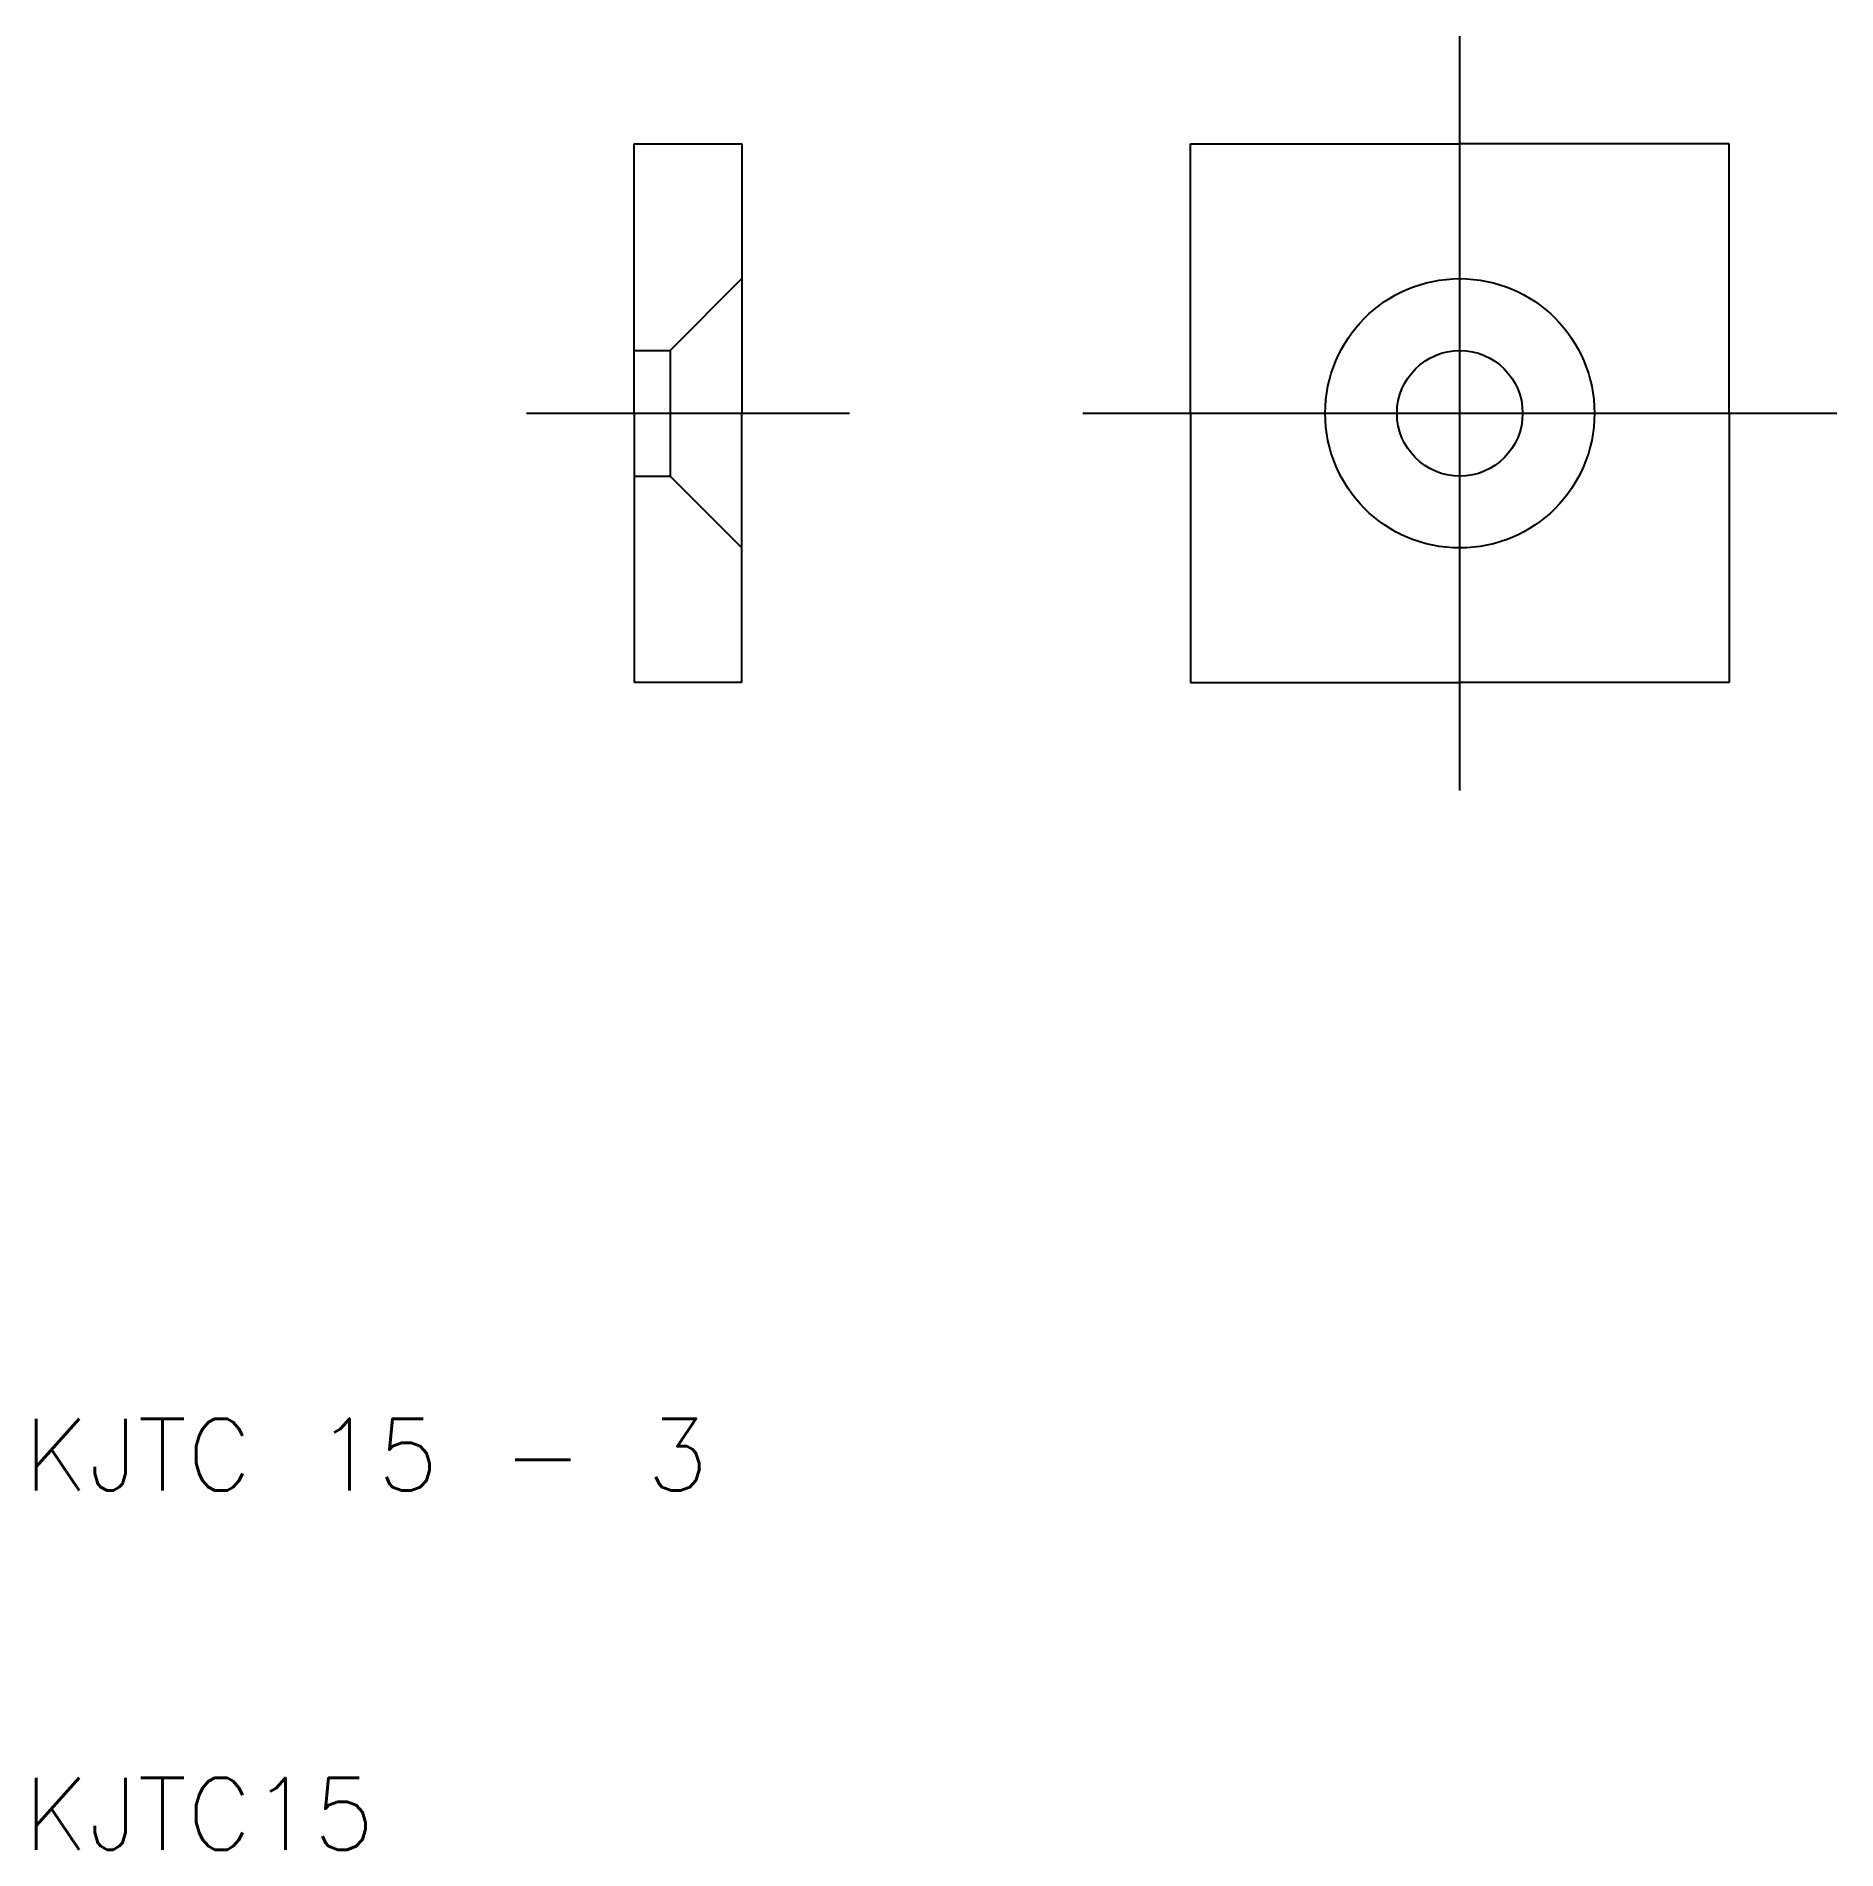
# Model space of a CAD drawing. Extents: x 10.3 to 60.5, y 10 to 60.5.
import ezdxf

# ---------------------------------------------------------------- set-up
doc = ezdxf.new("R2010")
doc.units = 0
doc.linetypes.add('CENTER', pattern=[50.8, 31.75, -6.35, 6.35, -6.35])
doc.linetypes.add('DASHED', pattern=[19.05, 12.7, -6.35])
doc.layers.get('0').update_dxf_attribs({"linetype": 'CONTINUOUS'})
doc.layers.add('CENTER', color=1, linetype='CENTER')
doc.styles.get("Standard").update_dxf_attribs({"font": 'txt.shx'})

msp = doc.modelspace()

# ---------------------------------------------------------------- linework, layer by layer
for p, q in [((27, 50), (27, 57.5)), ((27, 57.5), (30, 57.5)), ((30, 57.5), (30, 50)), ((42.5, 50), (42.5, 57.5)), ((42.5, 57.5), (50, 57.5)), ((57.5, 57.5), (50, 57.5)), ((57.5, 50), (57.5, 57.5)), ((27, 50), (27, 42.5)), ((30, 42.5), (30, 50)), ((42.5, 50), (42.5, 42.5)), ((57.5, 50), (57.5, 42.5)), ((30, 42.5), (27, 42.5)), ((42.5, 42.5), (50, 42.5)), ((57.5, 42.5), (50, 42.5))]:
    msp.add_line(p, q)
at = {"color": 3, "linetype": 'DASHED'}
for p, q in [((28, 51.75), (30, 53.75)), ((27, 51.75), (28, 51.75)), ((28, 51.75), (28, 48.25)), ((27, 48.25), (28, 48.25)), ((28, 48.25), (30, 46.25))]:
    msp.add_line(p, q, dxfattribs=at)
for radius in [3.75, 1.75]:
    msp.add_circle((50, 50), radius)
at = {"layer": 'CENTER'}
for p, q in [((50, 39.5), (50, 60.5)), ((24, 50), (33, 50)), ((39.5, 50), (60.5, 50))]:
    msp.add_line(p, q, dxfattribs=at)

# ---------------------------------------------------------------- texts
for s, p in [('KJTC 15 - 3', (10, 20)), ('KJTC15', (10, 10))]:
    msp.add_text(s, height=2).set_placement(p)

doc.saveas('drawing.dxf')
